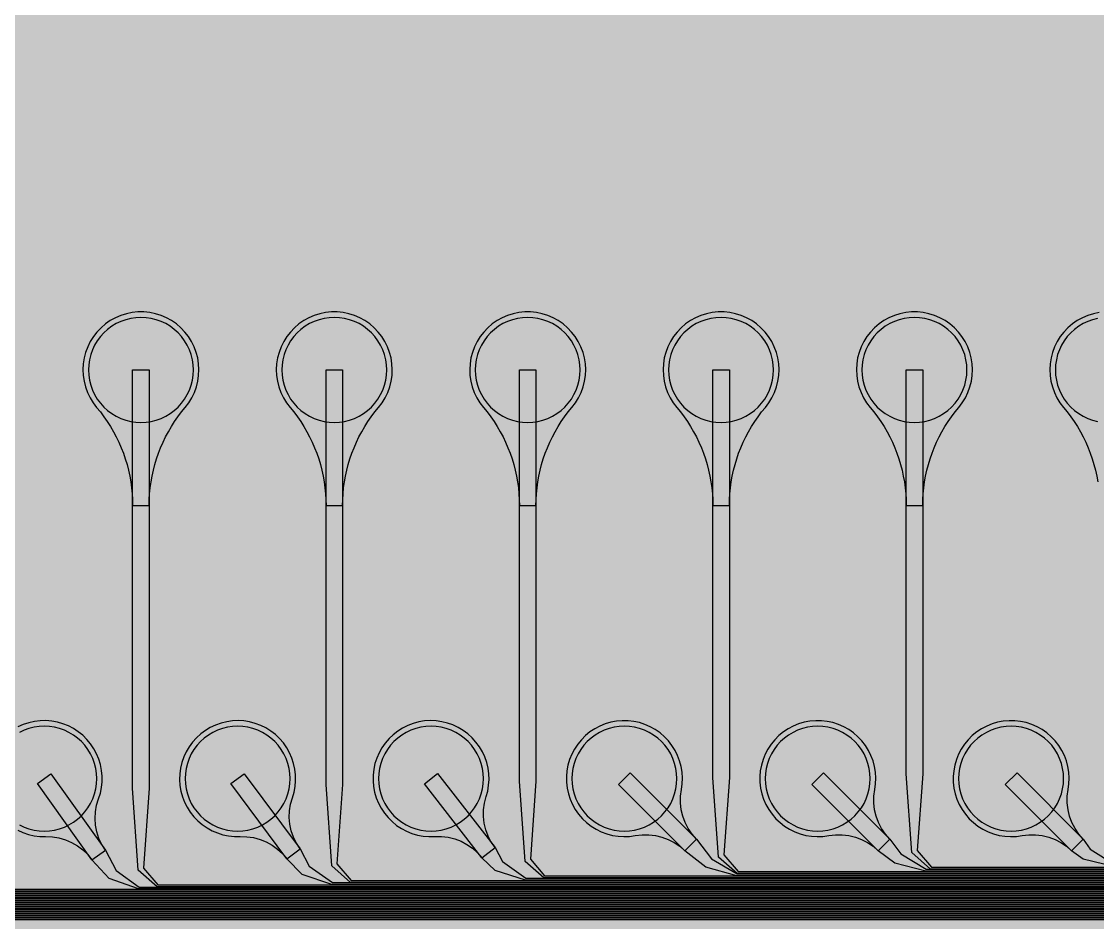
# Model space of a CAD drawing. Header units: metres. Extents: x -7231 to 10969, y -37556 to 1873.
# Drawn here: x 5965 to 7913, y -22931 to -21300 of the extents above; entities that cross this region are included whole.
import ezdxf

# ---------------------------------------------------------------- set-up
doc = ezdxf.new("R2010")
doc.units = ezdxf.units.M
for name, color, linetype in [('Metal1', 4, 'CONTINUOUS'), ('Metal2', 3, 'CONTINUOUS'), ('Polyimide', 7, 'CONTINUOUS'), ('Polyimide_Negative', 5, 'CONTINUOUS')]:
    doc.layers.add(name, color=color, linetype=linetype)

msp = doc.modelspace()

# ---------------------------------------------------------------- hatches: boundary and pattern name
at = {"layer": 'Polyimide'}
msp.add_hatch(color=7, dxfattribs=at).paths.add_polyline_path([(4065.7, -468), (4066.7, -502), (4068.5, -536), (4071.4, -570), (4075.5, -604), (4081, -638), (4088, -672), (4096.5, -706), (4106.6, -740), (4118.3, -774), (4131.6, -808), (4146.5, -842), (4162.9, -876), (4180.7, -910), (4199.8, -944), (4220.2, -978), (4241.7, -1012), (4264.2, -1046), (4287.5, -1080), (4311.5, -1114), (4336, -1148), (4360.9, -1182), (4385.9, -1216), (4410.9, -1250), (4435.7, -1284), (4460.2, -1318), (4484.2, -1352), (4507.5, -1385.9), (4530, -1419.9), (4551.5, -1453.9), (4571.9, -1487.9), (4591.1, -1521.9), (4608.9, -1555.9), (4625.3, -1589.9), (4640.1, -1623.9), (4653.4, -1657.9), (4665.1, -1691.9), (4675.2, -1725.9), (4683.7, -1759.9), (4690.7, -1793.9), (4696.2, -1827.9), (4700.3, -1861.9), (4703.2, -1895.9), (4705.1, -1929.9), (4706.1, -1963.9), (4706.4, -1997.9), (4706.5, -2031.9), (4706.5, -4793), (4710, -4838.4), (4720.2, -4882.7), (4737.1, -4925), (4760.1, -4964.2), (4788.9, -4999.5), (4822.6, -5030), (4860.5, -5055.1), (4901.8, -5074.2), (4901.8, -5074.2), (4970.7, -5105.2), (5034.7, -5145.3), (5092.8, -5193.5), (5143.8, -5249.2), (5186.9, -5311.2), (5221.2, -5378.4), (5246.2, -5449.7), (5261.4, -5523.7), (5266.5, -5599), (5261.4, -5674.3), (5246.2, -5748.3), (5221.2, -5819.6), (5186.9, -5886.8), (5143.8, -5948.8), (5092.8, -6004.5), (5034.7, -6052.7), (4970.7, -6092.8), (4901.8, -6123.8), (4860.5, -6142.9), (4822.6, -6168), (4788.9, -6198.5), (4760.1, -6233.8), (4737.1, -6273), (4720.2, -6315.3), (4710, -6359.6), (4706.5, -6405), (4706.5, -9221.5), (4710, -9266.9), (4720.2, -9311.2), (4737.1, -9353.5), (4760.1, -9392.7), (4788.9, -9428), (4822.6, -9458.5), (4860.5, -9483.6), (4901.8, -9502.7), (4970.7, -9533.7), (5034.7, -9573.8), (5092.8, -9622), (5143.8, -9677.7), (5186.9, -9739.7), (5221.2, -9806.9), (5246.2, -9878.2), (5261.4, -9952.2), (5266.5, -10027.5), (5261.4, -10102.8), (5246.2, -10176.8), (5221.2, -10248.1), (5186.9, -10315.3), (5143.8, -10377.3), (5092.8, -10433), (5034.7, -10481.2), (4970.7, -10521.3), (4901.8, -10552.3), (4860.5, -10571.4), (4822.6, -10596.5), (4788.9, -10627), (4760.1, -10662.3), (4737.1, -10701.5), (4720.2, -10743.8), (4710, -10788.1), (4706.5, -10833.5), (4706.5, -13650), (4710, -13695.4), (4720.2, -13739.7), (4737.1, -13782), (4760.1, -13821.2), (4788.9, -13856.5), (4822.6, -13887), (4860.5, -13912.1), (4901.8, -13931.2), (4970.7, -13962.2), (5034.7, -14002.2), (5092.8, -14050.5), (5143.8, -14106.2), (5186.9, -14168.2), (5221.2, -14235.4), (5246.2, -14306.7), (5261.4, -14380.7), (5266.5, -14456), (5261.4, -14531.3), (5246.2, -14605.3), (5221.2, -14676.5), (5186.9, -14743.8), (5143.8, -14805.8), (5092.8, -14861.5), (5034.7, -14909.7), (4970.7, -14949.8), (4901.8, -14980.8), (4860.5, -14999.9), (4822.6, -15025), (4788.9, -15055.5), (4760.1, -15090.8), (4737.1, -15130), (4720.2, -15172.3), (4710, -15216.6), (4706.5, -15262), (4706.5, -15456), (4720.9, -15750), (4764.1, -16041.3), (4835.7, -16326.8), (4934.9, -16604), (5060.7, -16870.2), (5212.1, -17122.7), (5387.5, -17359.2), (5585.2, -17577.3), (5803.3, -17775), (6039.8, -17950.4), (6292.3, -18101.8), (6558.4, -18227.6), (6835.6, -18326.8), (7121.2, -18398.3), (7412.4, -18441.5), (7706.5, -18456), (9969, -18456), (10047.4, -18459.8), (10125.1, -18471.4), (10201.2, -18490.4), (10275.2, -18516.9), (10346.1, -18550.5), (10413.5, -18590.8), (10476.5, -18637.6), (10534.7, -18690.3), (10587.4, -18748.5), (10634.2, -18811.5), (10674.5, -18878.9), (10708.1, -18949.8), (10734.6, -19023.8), (10753.6, -19099.9), (10765.2, -19177.6), (10769, -19256), (10769, -20895.8), (10730.2, -20951.4), (10694.6, -21009.1), (10662.2, -21068.6), (10633.2, -21129.9), (10607.6, -21192.7), (10585.5, -21256.7), (10566.9, -21322), (10552, -21388.1), (10540.8, -21455), (10533.4, -21522.3), (10529.6, -21590), (10529.6, -21657.8), (10533.4, -21725.5), (10540.8, -21792.9), (10552, -21859.7), (10566.9, -21925.9), (10585.5, -21991.1), (10607.6, -22055.2), (10633.2, -22117.9), (10662.2, -22179.2), (10694.6, -22238.7), (10730.2, -22296.4), (10769, -22352), (10769, -32454.2), (10728.7, -32510.5), (10691.7, -32568.9), (10658, -32629.3), (10627.8, -32691.6), (10601.2, -32755.4), (10578.2, -32820.7), (10558.9, -32887.1), (10543.4, -32954.5), (10531.8, -33022.7), (10524, -33091.4), (10520.1, -33160.5), (10520.1, -33229.7), (10524, -33298.8), (10531.8, -33367.5), (10543.4, -33435.7), (10558.9, -33503.1), (10578.2, -33569.5), (10601.2, -33634.8), (10627.8, -33698.6), (10658, -33760.8), (10691.7, -33821.3), (10728.7, -33879.7), (10769, -33936), (10769, -36556), (10765.2, -36634.4), (10753.6, -36712.1), (10734.6, -36788.2), (10708.1, -36862.1), (10674.5, -36933.1), (10634.2, -37000.5), (10587.4, -37063.5), (10534.7, -37121.7), (10476.5, -37174.4), (10413.5, -37221.2), (10346.1, -37261.5), (10275.2, -37295.1), (10201.2, -37321.6), (10125.1, -37340.6), (10047.4, -37352.1), (9969, -37356), (-6231, -37356), (-6309.4, -37352.1), (-6387.1, -37340.6), (-6463.2, -37321.6), (-6537.2, -37295.1), (-6608.1, -37261.5), (-6675.5, -37221.2), (-6738.5, -37174.4), (-6796.7, -37121.7), (-6849.4, -37063.5), (-6896.2, -37000.5), (-6936.5, -36933.1), (-6970.1, -36862.1), (-6996.6, -36788.2), (-7015.6, -36712.1), (-7027.2, -36634.4), (-7031, -36556), (-7031, -33936), (-6990.7, -33879.8), (-6953.7, -33821.3), (-6920, -33760.9), (-6889.8, -33698.6), (-6863.2, -33634.8), (-6840.2, -33569.5), (-6820.9, -33503.1), (-6805.4, -33435.7), (-6793.7, -33367.5), (-6785.9, -33298.8), (-6782, -33229.7), (-6782, -33160.5), (-6785.9, -33091.4), (-6793.7, -33022.7), (-6805.4, -32954.5), (-6820.9, -32887.1), (-6840.2, -32820.6), (-6863.2, -32755.4), (-6889.8, -32691.5), (-6920, -32629.3), (-6953.7, -32568.9), (-6990.7, -32510.4), (-7031, -32454.2), (-7031, -22364.8), (-6990.7, -22308.6), (-6953.7, -22250.1), (-6920, -22189.7), (-6889.8, -22127.5), (-6863.2, -22063.6), (-6840.2, -21998.4), (-6820.9, -21931.9), (-6805.4, -21864.5), (-6793.7, -21796.3), (-6785.9, -21727.6), (-6782, -21658.5), (-6782, -21589.3), (-6785.9, -21520.3), (-6793.7, -21451.5), (-6805.4, -21383.3), (-6820.9, -21315.9), (-6840.2, -21249.5), (-6863.2, -21184.2), (-6889.8, -21120.4), (-6920, -21058.1), (-6953.7, -20997.7), (-6990.7, -20939.3), (-7031, -20883), (-7031, -19256), (-7027.2, -19177.6), (-7015.6, -19099.9), (-6996.6, -19023.8), (-6970.1, -18949.8), (-6936.5, -18878.9), (-6896.2, -18811.5), (-6849.4, -18748.5), (-6796.7, -18690.3), (-6738.5, -18637.6), (-6675.5, -18590.8), (-6608.1, -18550.5), (-6537.2, -18516.9), (-6463.2, -18490.4), (-6387.1, -18471.4), (-6309.4, -18459.8), (-6231, -18456), (-3968.5, -18456), (-3674.4, -18441.5), (-3383.2, -18398.3), (-3097.6, -18326.8), (-2820.4, -18227.6), (-2554.3, -18101.8), (-2301.8, -17950.4), (-2065.3, -17775), (-1847.2, -17577.3), (-1649.5, -17359.2), (-1474.1, -17122.7), (-1322.7, -16870.2), (-1196.9, -16604), (-1097.7, -16326.8), (-1026.1, -16041.3), (-982.9, -15750), (-968.5, -15456), (-968.5, -15262), (-972, -15216.6), (-982.2, -15172.3), (-999.1, -15130), (-1022.1, -15090.8), (-1050.9, -15055.5), (-1084.6, -15025), (-1122.5, -14999.9), (-1163.8, -14980.8), (-1232.7, -14949.8), (-1296.7, -14909.7), (-1354.8, -14861.5), (-1405.8, -14805.8), (-1448.9, -14743.8), (-1483.2, -14676.5), (-1508.2, -14605.3), (-1523.4, -14531.3), (-1528.5, -14456), (-1523.4, -14380.7), (-1508.2, -14306.7), (-1483.2, -14235.4), (-1448.9, -14168.2), (-1405.8, -14106.2), (-1354.8, -14050.5), (-1296.7, -14002.2), (-1232.7, -13962.2), (-1163.8, -13931.2), (-1122.5, -13912.1), (-1084.6, -13887), (-1050.9, -13856.5), (-1022.1, -13821.2), (-999.1, -13782), (-982.2, -13739.7), (-972, -13695.4), (-968.5, -13650), (-968.5, -12309.6), (-972, -12264.3), (-982.2, -12219.9), (-999.1, -12177.7), (-1022.1, -12138.5), (-1050.9, -12103.2), (-1084.6, -12072.6), (-1122.5, -12047.5), (-1163.8, -12028.5), (-1232.7, -11997.4), (-1296.7, -11957.4), (-1354.8, -11909.1), (-1405.8, -11853.5), (-1448.9, -11791.5), (-1483.2, -11724.2), (-1508.2, -11653), (-1523.4, -11579), (-1528.5, -11503.7), (-1523.4, -11428.3), (-1508.2, -11354.4), (-1483.2, -11283.1), (-1448.9, -11215.9), (-1405.8, -11153.8), (-1354.8, -11098.2), (-1296.7, -11049.9), (-1232.7, -11009.9), (-1163.8, -10978.8), (-1122.5, -10959.8), (-1084.6, -10934.7), (-1050.9, -10904.1), (-1022.1, -10868.9), (-999.1, -10829.6), (-982.2, -10787.4), (-972, -10743), (-968.5, -10697.7), (-968.5, -9357.3), (-972, -9311.9), (-982.2, -9267.6), (-999.1, -9225.4), (-1022.1, -9186.1), (-1050.9, -9150.8), (-1084.6, -9120.3), (-1122.5, -9095.2), (-1163.8, -9076.2), (-1163.8, -9076.2), (-1232.7, -9045.1), (-1296.7, -9005.1), (-1354.8, -8956.8), (-1405.8, -8901.1), (-1448.9, -8839.1), (-1483.2, -8771.9), (-1508.2, -8700.6), (-1523.4, -8626.7), (-1528.5, -8551.3), (-1523.4, -8476), (-1508.2, -8402), (-1483.2, -8330.8), (-1448.9, -8263.5), (-1405.8, -8201.5), (-1354.8, -8145.9), (-1296.7, -8097.6), (-1232.7, -8057.6), (-1163.8, -8026.5), (-1163.8, -8026.5), (-1122.5, -8007.4), (-1084.6, -7982.4), (-1050.9, -7951.8), (-1022.1, -7916.5), (-999.1, -7877.3), (-982.2, -7835), (-972, -7790.7), (-968.5, -7745.4), (-968.5, -6405), (-972, -6359.6), (-982.2, -6315.3), (-999.1, -6273), (-1022.1, -6233.8), (-1050.9, -6198.5), (-1084.6, -6168), (-1122.5, -6142.9), (-1163.8, -6123.8), (-1163.8, -6123.8), (-1232.7, -6092.8), (-1296.7, -6052.7), (-1354.8, -6004.5), (-1405.8, -5948.8), (-1448.9, -5886.8), (-1483.2, -5819.6), (-1508.2, -5748.3), (-1523.4, -5674.3), (-1528.5, -5599), (-1523.4, -5523.7), (-1508.2, -5449.7), (-1483.2, -5378.4), (-1448.9, -5311.2), (-1405.8, -5249.2), (-1354.8, -5193.5), (-1296.7, -5145.3), (-1232.7, -5105.2), (-1163.8, -5074.2), (-1163.8, -5074.2), (-1122.5, -5055.1), (-1084.6, -5030), (-1050.9, -4999.5), (-1022.1, -4964.2), (-999.1, -4925), (-982.2, -4882.7), (-972, -4838.4), (-968.5, -4793), (-968.5, -2031.9), (-968.4, -1997.9), (-968.1, -1963.9), (-967.1, -1929.9), (-965.2, -1895.9), (-962.2, -1861.9), (-958, -1827.9), (-952.4, -1793.9), (-945.3, -1759.9), (-936.6, -1725.9), (-926.4, -1691.9), (-914.4, -1657.9), (-900.9, -1623.9), (-885.7, -1589.9), (-869.1, -1555.9), (-850.9, -1521.9), (-831.4, -1487.9), (-810.6, -1453.9), (-788.7, -1419.9), (-765.8, -1385.9), (-742.1, -1352), (-717.6, -1318), (-692.7, -1284), (-667.4, -1250), (-641.9, -1216), (-616.4, -1182), (-591.1, -1148), (-566.1, -1114), (-541.7, -1080), (-517.9, -1046), (-495, -1012), (-473.1, -978), (-452.4, -944), (-432.8, -910), (-414.7, -876), (-398, -842), (-382.9, -808), (-369.3, -774), (-357.4, -740), (-347.1, -706), (-338.4, -672), (-331.3, -638), (-325.7, -604), (-321.5, -570), (-318.6, -536), (-316.7, -502), (-315.7, -468), (-315.3, -434), (-315.2, -400), (-315.2, 401), (-315.2, 451), (-315.2, 1644), (-270.2, 1644), (-270, 1637.1), (-269.4, 1630.3), (-268.2, 1623.5), (-266.7, 1616.8), (-264.7, 1610.2), (-262.3, 1603.8), (-259.4, 1597.6), (-256.2, 1591.5), (-252.6, 1585.7), (-248.6, 1580.1), (-244.2, 1574.8), (-239.5, 1569.8), (-234.5, 1565.1), (-229.2, 1560.7), (-223.6, 1556.7), (-217.8, 1553.1), (-211.7, 1549.8), (-205.4, 1547), (-199, 1544.6), (-192.4, 1542.6), (-185.7, 1541), (-179, 1539.9), (-172.1, 1539.2), (-165.2, 1539), (-158.4, 1539.2), (-151.5, 1539.9), (-144.8, 1541), (-138.1, 1542.6), (-131.5, 1544.6), (-125.1, 1547), (-118.8, 1549.8), (-112.8, 1553.1), (-106.9, 1556.7), (-101.3, 1560.7), (-96, 1565.1), (-91, 1569.8), (-86.3, 1574.8), (-81.9, 1580.1), (-77.9, 1585.7), (-74.3, 1591.5), (-71.1, 1597.6), (-68.2, 1603.8), (-65.8, 1610.2), (-63.8, 1616.8), (-62.3, 1623.5), (-61.1, 1630.3), (-60.5, 1637.1), (-60.2, 1644), (1853, 1644), (1853, 1573), (3815.2, 1573), (3815.5, 1579.5), (3816.1, 1586.1), (3817.2, 1592.5), (3818.7, 1598.9), (3820.6, 1605.1), (3822.9, 1611.3), (3825.6, 1617.2), (3828.6, 1623), (3832.1, 1628.6), (3835.9, 1633.9), (3840.1, 1638.9), (3844.5, 1643.7), (3849.3, 1648.2), (3854.4, 1652.3), (3859.7, 1656.1), (3865.2, 1659.6), (3871, 1662.7), (3877, 1665.4), (3883.1, 1667.7), (3889.4, 1669.6), (3895.7, 1671.1), (3902.2, 1672.1), (3908.7, 1672.8), (3915.2, 1673), (3921.8, 1672.8), (3928.3, 1672.1), (3934.8, 1671.1), (3941.1, 1669.6), (3947.4, 1667.7), (3953.5, 1665.4), (3959.5, 1662.7), (3965.2, 1659.6), (3970.8, 1656.1), (3976.1, 1652.3), (3981.2, 1648.2), (3986, 1643.7), (3990.4, 1638.9), (3994.6, 1633.9), (3998.4, 1628.6), (4001.9, 1623), (4004.9, 1617.2), (4007.6, 1611.3), (4009.9, 1605.1), (4011.8, 1598.9), (4013.3, 1592.5), (4014.4, 1586.1), (4015, 1579.5), (4015.2, 1573), (4065.2, 1573), (4065.2, 451), (4065.2, 401), (4065.2, -400), (4065.3, -434), (4065.7, -468)])

# ---------------------------------------------------------------- linework, layer by layer
at = {"layer": 'Metal1'}
for points in [[(6196.5, -22176.6), (6196.7, -22165.8), (6197.3, -22155.1), (6198.4, -22144.4), (6199.8, -22133.8), (6201.7, -22123.2), (6204, -22112.7), (6206.7, -22102.4), (6209.8, -22092.1), (6213.3, -22081.9), (6217.2, -22071.9), (6221.5, -22062.1), (6226.1, -22052.4), (6231.2, -22042.9), (6236.6, -22033.6), (6242.3, -22024.6), (6248.4, -22015.8), (6254.9, -22007.2), (6261.6, -21998.9), (6268.1, -21990.4), (6273.6, -21981.4), (6278.2, -21971.8), (6281.9, -21961.9), (6284.5, -21951.6), (6286, -21941.1), (6286.5, -21930.5), (6285.9, -21919.9), (6284.3, -21909.4), (6281.6, -21899.2), (6277.8, -21889.3), (6273.1, -21879.8), (6267.5, -21870.8), (6261, -21862.4), (6253.7, -21854.7), (6245.6, -21847.8), (6236.9, -21841.8), (6227.6, -21836.7), (6217.9, -21832.5), (6207.7, -21829.3), (6197.4, -21827.2), (6186.8, -21826.1), (6176.2, -21826.1), (6165.6, -21827.2), (6155.3, -21829.3), (6145.1, -21832.5), (6135.4, -21836.7), (6126.1, -21841.8), (6117.4, -21847.8), (6109.3, -21854.7), (6102, -21862.4), (6095.5, -21870.8), (6089.9, -21879.8), (6085.2, -21889.3), (6081.4, -21899.2), (6078.7, -21909.4), (6077.1, -21919.9), (6076.5, -21930.5), (6077, -21941.1), (6078.5, -21951.6), (6081.1, -21961.9), (6084.8, -21971.8), (6089.4, -21981.4), (6094.9, -21990.4), (6101.4, -21998.9), (6108.1, -22007.2), (6114.6, -22015.8), (6120.7, -22024.6), (6126.4, -22033.6), (6131.8, -22042.9), (6136.9, -22052.4), (6141.5, -22062.1), (6145.8, -22071.9), (6149.7, -22081.9), (6153.2, -22092.1), (6156.3, -22102.4), (6159, -22112.7), (6161.3, -22123.2), (6163.2, -22133.8), (6164.6, -22144.4), (6165.7, -22155.1), (6166.3, -22165.8), (6166.5, -22176.6), (6196.5, -22176.6)], [(6546.5, -22176.6), (6546.7, -22165.8), (6547.3, -22155.1), (6548.4, -22144.4), (6549.8, -22133.8), (6551.7, -22123.2), (6554, -22112.7), (6556.7, -22102.4), (6559.8, -22092.1), (6563.3, -22081.9), (6567.2, -22071.9), (6571.5, -22062.1), (6576.1, -22052.4), (6581.2, -22042.9), (6586.6, -22033.6), (6592.3, -22024.6), (6598.4, -22015.8), (6604.9, -22007.2), (6611.6, -21998.9), (6618.1, -21990.4), (6623.6, -21981.4), (6628.2, -21971.8), (6631.9, -21961.9), (6634.5, -21951.6), (6636, -21941.1), (6636.5, -21930.5), (6635.9, -21919.9), (6634.3, -21909.4), (6631.6, -21899.2), (6627.8, -21889.3), (6623.1, -21879.8), (6617.5, -21870.8), (6611, -21862.4), (6603.7, -21854.7), (6595.6, -21847.8), (6586.9, -21841.8), (6577.6, -21836.7), (6567.9, -21832.5), (6557.7, -21829.3), (6547.4, -21827.2), (6536.8, -21826.1), (6526.2, -21826.1), (6515.6, -21827.2), (6505.3, -21829.3), (6495.1, -21832.5), (6485.4, -21836.7), (6476.1, -21841.8), (6467.4, -21847.8), (6459.3, -21854.7), (6452, -21862.4), (6445.5, -21870.8), (6439.9, -21879.8), (6435.2, -21889.3), (6431.4, -21899.2), (6428.7, -21909.4), (6427.1, -21919.9), (6426.5, -21930.5), (6427, -21941.1), (6428.5, -21951.6), (6431.1, -21961.9), (6434.8, -21971.8), (6439.4, -21981.4), (6444.9, -21990.4), (6451.4, -21998.9), (6458.1, -22007.2), (6464.6, -22015.8), (6470.7, -22024.6), (6476.4, -22033.6), (6481.8, -22042.9), (6486.9, -22052.4), (6491.5, -22062.1), (6495.8, -22071.9), (6499.7, -22081.9), (6503.2, -22092.1), (6506.3, -22102.4), (6509, -22112.7), (6511.3, -22123.2), (6513.2, -22133.8), (6514.6, -22144.4), (6515.7, -22155.1), (6516.3, -22165.8), (6516.5, -22176.6), (6546.5, -22176.6)], [(6896.5, -22176.6), (6896.7, -22165.8), (6897.3, -22155.1), (6898.4, -22144.4), (6899.8, -22133.8), (6901.7, -22123.2), (6904, -22112.7), (6906.7, -22102.4), (6909.8, -22092.1), (6913.3, -22081.9), (6917.2, -22071.9), (6921.5, -22062.1), (6926.1, -22052.4), (6931.2, -22042.9), (6936.6, -22033.6), (6942.3, -22024.6), (6948.4, -22015.8), (6954.9, -22007.2), (6961.6, -21998.9), (6968.1, -21990.4), (6973.6, -21981.4), (6978.2, -21971.8), (6981.9, -21961.9), (6984.5, -21951.6), (6986, -21941.1), (6986.5, -21930.5), (6985.9, -21919.9), (6984.3, -21909.4), (6981.6, -21899.2), (6977.8, -21889.3), (6973.1, -21879.8), (6967.5, -21870.8), (6961, -21862.4), (6953.7, -21854.7), (6945.6, -21847.8), (6936.9, -21841.8), (6927.6, -21836.7), (6917.9, -21832.5), (6907.7, -21829.3), (6897.4, -21827.2), (6886.8, -21826.1), (6876.2, -21826.1), (6865.6, -21827.2), (6855.3, -21829.3), (6845.1, -21832.5), (6835.4, -21836.7), (6826.1, -21841.8), (6817.4, -21847.8), (6809.3, -21854.7), (6802, -21862.4), (6795.5, -21870.8), (6789.9, -21879.8), (6785.2, -21889.3), (6781.4, -21899.2), (6778.7, -21909.4), (6777.1, -21919.9), (6776.5, -21930.5), (6777, -21941.1), (6778.5, -21951.6), (6781.1, -21961.9), (6784.8, -21971.8), (6789.4, -21981.4), (6794.9, -21990.4), (6801.4, -21998.9), (6808.1, -22007.2), (6814.6, -22015.8), (6820.7, -22024.6), (6826.4, -22033.6), (6831.8, -22042.9), (6836.9, -22052.4), (6841.5, -22062.1), (6845.8, -22071.9), (6849.7, -22081.9), (6853.2, -22092.1), (6856.3, -22102.4), (6859, -22112.7), (6861.3, -22123.2), (6863.2, -22133.8), (6864.6, -22144.4), (6865.7, -22155.1), (6866.3, -22165.8), (6866.5, -22176.6), (6896.5, -22176.6)], [(7246.5, -22176.6), (7246.7, -22165.8), (7247.3, -22155.1), (7248.4, -22144.4), (7249.8, -22133.8), (7251.7, -22123.2), (7254, -22112.7), (7256.7, -22102.4), (7259.8, -22092.1), (7263.3, -22081.9), (7267.2, -22071.9), (7271.5, -22062.1), (7276.1, -22052.4), (7281.2, -22042.9), (7286.6, -22033.6), (7292.3, -22024.6), (7298.4, -22015.8), (7304.9, -22007.2), (7311.6, -21998.9), (7318.1, -21990.4), (7323.6, -21981.4), (7328.2, -21971.8), (7331.9, -21961.9), (7334.5, -21951.6), (7336, -21941.1), (7336.5, -21930.5), (7335.9, -21919.9), (7334.3, -21909.4), (7331.6, -21899.2), (7327.8, -21889.3), (7323.1, -21879.8), (7317.5, -21870.8), (7311, -21862.4), (7303.7, -21854.7), (7295.6, -21847.8), (7286.9, -21841.8), (7277.6, -21836.7), (7267.9, -21832.5), (7257.7, -21829.3), (7247.4, -21827.2), (7236.8, -21826.1), (7226.2, -21826.1), (7215.6, -21827.2), (7205.3, -21829.3), (7195.1, -21832.5), (7185.4, -21836.7), (7176.1, -21841.8), (7167.4, -21847.8), (7159.3, -21854.7), (7152, -21862.4), (7145.5, -21870.8), (7139.9, -21879.8), (7135.2, -21889.3), (7131.4, -21899.2), (7128.7, -21909.4), (7127.1, -21919.9), (7126.5, -21930.5), (7127, -21941.1), (7128.5, -21951.6), (7131.1, -21961.9), (7134.8, -21971.8), (7139.4, -21981.4), (7144.9, -21990.4), (7151.4, -21998.9), (7158.1, -22007.2), (7164.6, -22015.8), (7170.7, -22024.6), (7176.4, -22033.6), (7181.8, -22042.9), (7186.9, -22052.4), (7191.5, -22062.1), (7195.8, -22071.9), (7199.7, -22081.9), (7203.2, -22092.1), (7206.3, -22102.4), (7209, -22112.7), (7211.3, -22123.2), (7213.2, -22133.8), (7214.6, -22144.4), (7215.7, -22155.1), (7216.3, -22165.8), (7216.5, -22176.6), (7246.5, -22176.6)], [(7596.5, -22176.6), (7596.7, -22165.8), (7597.3, -22155.1), (7598.4, -22144.4), (7599.8, -22133.8), (7601.7, -22123.2), (7604, -22112.7), (7606.7, -22102.4), (7609.8, -22092.1), (7613.3, -22081.9), (7617.2, -22071.9), (7621.5, -22062.1), (7626.1, -22052.4), (7631.2, -22042.9), (7636.6, -22033.6), (7642.3, -22024.6), (7648.4, -22015.8), (7654.9, -22007.2), (7661.6, -21998.9), (7668.1, -21990.4), (7673.6, -21981.4), (7678.2, -21971.8), (7681.9, -21961.9), (7684.5, -21951.6), (7686, -21941.1), (7686.5, -21930.5), (7685.9, -21919.9), (7684.3, -21909.4), (7681.6, -21899.2), (7677.8, -21889.3), (7673.1, -21879.8), (7667.5, -21870.8), (7661, -21862.4), (7653.7, -21854.7), (7645.6, -21847.8), (7636.9, -21841.8), (7627.6, -21836.7), (7617.9, -21832.5), (7607.7, -21829.3), (7597.4, -21827.2), (7586.8, -21826.1), (7576.2, -21826.1), (7565.6, -21827.2), (7555.3, -21829.3), (7545.1, -21832.5), (7535.4, -21836.7), (7526.1, -21841.8), (7517.4, -21847.8), (7509.3, -21854.7), (7502, -21862.4), (7495.5, -21870.8), (7489.9, -21879.8), (7485.2, -21889.3), (7481.4, -21899.2), (7478.7, -21909.4), (7477.1, -21919.9), (7476.5, -21930.5), (7477, -21941.1), (7478.5, -21951.6), (7481.1, -21961.9), (7484.8, -21971.8), (7489.4, -21981.4), (7494.9, -21990.4), (7501.4, -21998.9), (7508.1, -22007.2), (7514.6, -22015.8), (7520.7, -22024.6), (7526.4, -22033.6), (7531.8, -22042.9), (7536.9, -22052.4), (7541.5, -22062.1), (7545.8, -22071.9), (7549.7, -22081.9), (7553.2, -22092.1), (7556.3, -22102.4), (7559, -22112.7), (7561.3, -22123.2), (7563.2, -22133.8), (7564.6, -22144.4), (7565.7, -22155.1), (7566.3, -22165.8), (7566.5, -22176.6), (7596.5, -22176.6)]]:
    msp.add_lwpolyline(points, close=True, dxfattribs=at)
for points in [[(7915.6, -21827.2), (7905.3, -21829.3), (7895.1, -21832.5), (7885.4, -21836.7), (7876.1, -21841.8), (7867.4, -21847.8), (7859.3, -21854.7), (7852, -21862.4), (7845.5, -21870.8), (7839.9, -21879.8), (7835.2, -21889.3), (7831.4, -21899.2), (7828.7, -21909.4), (7827.1, -21919.9), (7826.5, -21930.5), (7827, -21941.1), (7828.5, -21951.6), (7831.1, -21961.9), (7834.8, -21971.8), (7839.4, -21981.4), (7844.9, -21990.4), (7851.4, -21998.9), (7858.1, -22007.2), (7864.6, -22015.8), (7870.7, -22024.6), (7876.4, -22033.6), (7881.8, -22042.9), (7886.9, -22052.4), (7891.5, -22062.1), (7895.8, -22071.9), (7899.7, -22081.9), (7903.2, -22092.1), (7906.3, -22102.4), (7909, -22112.7), (7911.3, -22123.2), (7913.2, -22133.8)], [(9330.8, -22922.8), (3760.8, -22922.8), (3726.9, -22892.9), (3716.5, -22732.9), (3716.5, -21931), (3746.5, -21931), (3746.5, -22732.9), (3736.1, -22889.1), (3762.2, -22919.2), (9332.2, -22919.2)], [(9338.8, -22914.7), (4110.8, -22914.7), (4076.9, -22884.9), (4066.5, -22726.5), (4066.5, -21931), (4096.5, -21931), (4096.5, -22726.5), (4086.1, -22881.1), (4112.2, -22911.2), (9340.2, -22911.2)], [(9346.8, -22906.7), (4460.8, -22906.7), (4426.9, -22876.9), (4416.5, -22720.1), (4416.5, -21931), (4446.5, -21931), (4446.5, -22720.1), (4436.1, -22873.1), (4462.2, -22903.2), (9348.2, -22903.2)], [(9354.8, -22898.8), (4810.8, -22898.8), (4776.9, -22868.9), (4766.5, -22713.7), (4766.5, -21931), (4796.5, -21931), (4796.5, -22713.7), (4786.1, -22865.1), (4812.2, -22895.2), (9356.2, -22895.2)], [(9362.8, -22890.8), (5160.8, -22890.8), (5126.9, -22860.9), (5116.5, -22707.3), (5116.5, -21931), (5146.5, -21931), (5146.5, -22707.3), (5136.1, -22857.1), (5162.2, -22887.2), (9364.2, -22887.2)], [(9370.8, -22882.7), (5510.8, -22882.7), (5476.8, -22852.9), (5466.5, -22700.9), (5466.5, -21931), (5496.5, -21931), (5496.5, -22700.9), (5486.2, -22849.1), (5512.2, -22879.2), (9372.2, -22879.2)], [(9378.8, -22874.7), (5860.8, -22874.7), (5826.8, -22844.9), (5816.5, -22694.5), (5816.5, -21931), (5846.5, -21931), (5846.5, -22694.5), (5836.2, -22841.1), (5862.2, -22871.2), (9380.2, -22871.2)], [(9386.8, -22866.8), (6210.8, -22866.8), (6176.8, -22837), (6166.5, -22688.1), (6166.5, -21931), (6196.5, -21931), (6196.5, -22688.1), (6186.2, -22833), (6212.2, -22863.2), (9388.2, -22863.2)], [(9394.8, -22858.8), (6560.8, -22858.8), (6526.8, -22829), (6516.5, -22681.7), (6516.5, -21931), (6546.5, -21931), (6546.5, -22681.7), (6536.2, -22825), (6562.2, -22855.2), (9396.2, -22855.2)], [(9402.8, -22850.7), (6910.8, -22850.7), (6876.7, -22821), (6866.5, -22675.3), (6866.5, -21931), (6896.5, -21931), (6896.5, -22675.3), (6886.3, -22817), (6912.2, -22847.2), (9404.2, -22847.2)], [(9410.8, -22842.7), (7260.8, -22842.7), (7226.7, -22813), (7216.5, -22668.9), (7216.5, -21931), (7246.5, -21931), (7246.5, -22668.9), (7236.3, -22809), (7262.2, -22839.2), (9412.2, -22839.2)], [(9418.8, -22834.8), (7610.8, -22834.8), (7576.7, -22805), (7566.5, -22662.5), (7566.5, -21931), (7596.5, -21931), (7596.5, -22662.5), (7586.3, -22801), (7612.2, -22831.2), (9420.2, -22831.2)]]:
    msp.add_lwpolyline(points, dxfattribs=at)
at = {"layer": 'Metal2'}
for points in [[(5958.5, -22764.4), (5968, -22768.7), (5977.9, -22772), (5988.1, -22774.4), (5998.5, -22775.7), (6009, -22776), (6021.2, -22776.4), (6033.2, -22778.3), (6044.9, -22781.7), (6056.1, -22786.5), (6066.7, -22792.6), (6076.4, -22799.9), (6085.2, -22808.4), (6092.8, -22817.9), (6117.3, -22800.5), (6117.3, -22800.5), (6110.8, -22790.1), (6105.6, -22779.1), (6101.9, -22767.5), (6099.5, -22755.5), (6098.7, -22743.4), (6099.3, -22731.2), (6101.4, -22719.2), (6104.9, -22707.6), (6108.1, -22697.6), (6110.2, -22687.3), (6111.3, -22676.9), (6111.4, -22666.4), (6110.4, -22656), (6108.4, -22645.7), (6105.4, -22635.7), (6101.4, -22626), (6096.4, -22616.8), (6090.5, -22608.1), (6083.9, -22600), (6076.4, -22592.6), (6068.2, -22586.1), (6059.5, -22580.3), (6050.2, -22575.5), (6040.4, -22571.6), (6030.4, -22568.7), (6020, -22566.9), (6009.6, -22566), (5999.1, -22566.3), (5988.7, -22567.5), (5978.5, -22569.8), (5968.5, -22573.1), (5959, -22577.4)], [(9326.8, -22926.7), (3727.2, -22926.7), (3678.3, -22903.5), (3625.9, -22826.6), (3543.4, -22678.3), (3569.6, -22663.7), (3652.1, -22812), (3688, -22894), (3728.2, -22923.2), (9328.2, -22923.2)], [(9334.8, -22918.7), (4077.2, -22918.7), (4027.8, -22896), (3978, -22825.6), (3893.5, -22678.5), (3919.5, -22663.5), (4004, -22810.7), (4037.8, -22886), (4078.2, -22915.2), (9336.2, -22915.2)], [(9342.8, -22910.8), (4427.2, -22910.8), (4377.3, -22888.4), (4330.2, -22824.6), (4243.6, -22678.7), (4269.4, -22663.3), (4356, -22809.3), (4387.6, -22878), (4428.2, -22907.2), (9344.2, -22907.2)], [(9350.8, -22902.8), (4777.3, -22902.8), (4726.7, -22881), (4682.5, -22823.5), (4593.7, -22678.8), (4619.3, -22663.2), (4708.1, -22807.8), (4737.3, -22869.9), (4778.2, -22899.2), (9352.2, -22899.2)], [(9358.8, -22894.7), (5127.3, -22894.7), (5076.1, -22873.5), (5034.9, -22822.2), (4943.8, -22679.1), (4969.2, -22662.9), (5060.2, -22806.1), (5087.1, -22861.8), (5128.2, -22891.2), (9360.2, -22891.2)], [(9366.8, -22886.7), (5477.3, -22886.7), (5425.5, -22866.2), (5387.4, -22820.9), (5294, -22679.3), (5319, -22662.7), (5412.5, -22804.4), (5436.9, -22853.8), (5478.2, -22883.2), (9368.2, -22883.2)], [(9374.8, -22878.8), (5827.3, -22878.8), (5774.9, -22858.8), (5740.1, -22819.5), (5644.1, -22679.5), (5668.9, -22662.5), (5764.8, -22802.5), (5786.6, -22845.7), (5828.1, -22875.2), (9376.2, -22875.2)], [(9382.8, -22870.8), (6177.3, -22870.8), (6124.2, -22851.6), (6092.8, -22817.9), (5994.3, -22679.7), (6018.7, -22662.3), (6117.3, -22800.5), (6136.4, -22837.5), (6178.1, -22867.2), (9384.2, -22867.2)], [(9390.8, -22862.7), (6527.3, -22862.7), (6473.5, -22844.5), (6445.7, -22816.2), (6344.5, -22679.9), (6368.5, -22662.1), (6469.8, -22798.3), (6486.2, -22829.4), (6528.1, -22859.2), (9392.2, -22859.2)], [(9398.8, -22854.7), (6877.3, -22854.7), (6822.7, -22837.4), (6798.7, -22814.3), (6694.6, -22680.2), (6718.4, -22661.8), (6822.4, -22795.9), (6835.9, -22821.2), (6878.1, -22851.2), (9400.2, -22851.2)], [(9406.8, -22846.8), (7260.2, -22846.8), (7204.2, -22831.4), (7165.9, -22801.6), (7045.9, -22681.6), (7067.1, -22660.4), (7187.1, -22780.4), (7214.4, -22816.2), (7260.8, -22843.2), (9408.2, -22843.2)], [(9414.8, -22838.8), (7602.2, -22838.8), (7545.7, -22824.2), (7515.9, -22801.6), (7395.9, -22681.6), (7417.1, -22660.4), (7537.1, -22780.4), (7556.9, -22807.4), (7602.8, -22835.2), (9416.2, -22835.2)], [(7944.2, -22830.7), (7887, -22817.1), (7865.9, -22801.6), (7745.9, -22681.6), (7767.1, -22660.4), (7887.1, -22780.4), (7899.5, -22798.4), (7944.8, -22827.2)]]:
    msp.add_lwpolyline(points, dxfattribs=at)
for points in [[(6469.8, -22798.3), (6463.1, -22788.1), (6457.7, -22777.1), (6453.7, -22765.6), (6451.2, -22753.7), (6450.1, -22741.6), (6450.5, -22729.4), (6452.3, -22717.4), (6455.6, -22705.6), (6458.6, -22695.6), (6460.5, -22685.3), (6461.4, -22674.8), (6461.3, -22664.4), (6460.1, -22653.9), (6457.9, -22643.7), (6454.7, -22633.7), (6450.5, -22624.1), (6445.3, -22615), (6439.3, -22606.4), (6432.4, -22598.5), (6424.8, -22591.3), (6416.6, -22584.9), (6407.7, -22579.3), (6398.3, -22574.7), (6388.5, -22571), (6378.3, -22568.3), (6368, -22566.6), (6357.5, -22566), (6347.1, -22566.4), (6336.7, -22567.9), (6326.5, -22570.4), (6316.6, -22573.9), (6307.1, -22578.3), (6298.1, -22583.7), (6289.7, -22590), (6282, -22597), (6275, -22604.8), (6268.8, -22613.3), (6263.5, -22622.3), (6259.1, -22631.8), (6255.7, -22641.7), (6253.2, -22651.9), (6251.9, -22662.3), (6251.5, -22672.8), (6252.2, -22683.2), (6254, -22693.6), (6256.7, -22703.7), (6260.5, -22713.5), (6265.2, -22722.8), (6270.8, -22731.7), (6277.3, -22739.9), (6284.5, -22747.5), (6292.5, -22754.2), (6301.1, -22760.2), (6310.3, -22765.3), (6319.9, -22769.4), (6329.9, -22772.6), (6340.2, -22774.7), (6350.6, -22775.8), (6361.1, -22775.9), (6373.3, -22776.1), (6385.3, -22777.8), (6397.1, -22780.9), (6408.4, -22785.5), (6419.1, -22791.4), (6428.9, -22798.5), (6437.8, -22806.8), (6445.7, -22816.2), (6469.8, -22798.3)], [(6822.4, -22795.9), (6815.5, -22785.8), (6809.9, -22775), (6805.7, -22763.6), (6802.9, -22751.7), (6801.5, -22739.6), (6801.6, -22727.4), (6803.3, -22715.4), (6806.3, -22703.6), (6809.1, -22693.5), (6810.8, -22683.1), (6811.5, -22672.7), (6811.1, -22662.2), (6809.7, -22651.8), (6807.3, -22641.6), (6803.9, -22631.7), (6799.5, -22622.2), (6794.1, -22613.2), (6787.9, -22604.7), (6780.9, -22596.9), (6773.2, -22589.9), (6764.8, -22583.6), (6755.8, -22578.3), (6746.3, -22573.8), (6736.4, -22570.3), (6726.2, -22567.9), (6715.8, -22566.4), (6705.4, -22566), (6694.9, -22566.6), (6684.6, -22568.3), (6674.4, -22571), (6664.6, -22574.7), (6655.2, -22579.4), (6646.4, -22584.9), (6638.1, -22591.4), (6630.5, -22598.6), (6623.6, -22606.5), (6617.6, -22615.1), (6612.5, -22624.2), (6608.3, -22633.8), (6605.1, -22643.8), (6602.9, -22654.1), (6601.7, -22664.5), (6601.6, -22674.9), (6602.5, -22685.4), (6604.4, -22695.7), (6607.4, -22705.7), (6611.4, -22715.4), (6616.3, -22724.7), (6622.1, -22733.4), (6628.7, -22741.5), (6636.1, -22748.9), (6644.2, -22755.6), (6653, -22761.3), (6662.3, -22766.2), (6672, -22770.2), (6682, -22773.1), (6692.3, -22775), (6702.8, -22775.9), (6713.2, -22775.8), (6725.4, -22775.7), (6737.5, -22777.2), (6749.4, -22780.1), (6760.8, -22784.4), (6771.5, -22790.1), (6781.5, -22797), (6790.6, -22805.1), (6798.7, -22814.3), (6822.4, -22795.9)], [(7187.1, -22780.4), (7179, -22771.3), (7172.1, -22761.2), (7166.5, -22750.4), (7162.2, -22739), (7159.4, -22727.2), (7158, -22715.1), (7158, -22702.9), (7159.6, -22690.8), (7161.1, -22680.4), (7161.5, -22670), (7160.9, -22659.5), (7159.2, -22649.2), (7156.5, -22639), (7152.8, -22629.2), (7148.2, -22619.8), (7142.6, -22610.9), (7136.2, -22602.7), (7129, -22595.1), (7121.1, -22588.2), (7112.5, -22582.2), (7103.4, -22577), (7093.8, -22572.8), (7083.8, -22569.6), (7073.6, -22567.4), (7063.1, -22566.2), (7052.7, -22566.1), (7042.2, -22567), (7031.9, -22568.9), (7021.9, -22571.9), (7012.2, -22575.8), (7002.9, -22580.7), (6994.2, -22586.5), (6986.1, -22593.1), (6978.6, -22600.6), (6972, -22608.7), (6966.2, -22617.4), (6961.3, -22626.7), (6957.4, -22636.4), (6954.4, -22646.4), (6952.5, -22656.7), (6951.6, -22667.2), (6951.7, -22677.6), (6952.9, -22688.1), (6955.1, -22698.3), (6958.3, -22708.3), (6962.5, -22717.9), (6967.7, -22727), (6973.7, -22735.6), (6980.6, -22743.5), (6988.2, -22750.7), (6996.4, -22757.1), (7005.3, -22762.7), (7014.7, -22767.3), (7024.5, -22771), (7034.7, -22773.7), (7045, -22775.4), (7055.5, -22776), (7065.9, -22775.6), (7076.3, -22774.1), (7088.4, -22772.5), (7100.6, -22772.5), (7112.7, -22773.9), (7124.5, -22776.7), (7135.9, -22781), (7146.7, -22786.6), (7156.8, -22793.5), (7165.9, -22801.6), (7187.1, -22780.4)], [(7537.1, -22780.4), (7529, -22771.3), (7522.1, -22761.2), (7516.5, -22750.4), (7512.2, -22739), (7509.4, -22727.2), (7508, -22715.1), (7508, -22702.9), (7509.6, -22690.8), (7511.1, -22680.4), (7511.5, -22670), (7510.9, -22659.5), (7509.2, -22649.2), (7506.5, -22639), (7502.8, -22629.2), (7498.2, -22619.8), (7492.6, -22610.9), (7486.2, -22602.7), (7479, -22595.1), (7471.1, -22588.2), (7462.5, -22582.2), (7453.4, -22577), (7443.8, -22572.8), (7433.8, -22569.6), (7423.6, -22567.4), (7413.1, -22566.2), (7402.7, -22566.1), (7392.2, -22567), (7381.9, -22568.9), (7371.9, -22571.9), (7362.2, -22575.8), (7352.9, -22580.7), (7344.2, -22586.5), (7336.1, -22593.1), (7328.6, -22600.6), (7322, -22608.7), (7316.2, -22617.4), (7311.3, -22626.7), (7307.4, -22636.4), (7304.4, -22646.4), (7302.5, -22656.7), (7301.6, -22667.2), (7301.7, -22677.6), (7302.9, -22688.1), (7305.1, -22698.3), (7308.3, -22708.3), (7312.5, -22717.9), (7317.7, -22727), (7323.7, -22735.6), (7330.6, -22743.5), (7338.2, -22750.7), (7346.4, -22757.1), (7355.3, -22762.7), (7364.7, -22767.3), (7374.5, -22771), (7384.7, -22773.7), (7395, -22775.4), (7405.5, -22776), (7415.9, -22775.6), (7426.3, -22774.1), (7438.4, -22772.5), (7450.6, -22772.5), (7462.7, -22773.9), (7474.5, -22776.7), (7485.9, -22781), (7496.7, -22786.6), (7506.8, -22793.5), (7515.9, -22801.6), (7537.1, -22780.4)], [(7887.1, -22780.4), (7879, -22771.3), (7872.1, -22761.2), (7866.5, -22750.4), (7862.2, -22739), (7859.4, -22727.2), (7858, -22715.1), (7858, -22702.9), (7859.6, -22690.8), (7861.1, -22680.4), (7861.5, -22670), (7860.9, -22659.5), (7859.2, -22649.2), (7856.5, -22639), (7852.8, -22629.2), (7848.2, -22619.8), (7842.6, -22610.9), (7836.2, -22602.7), (7829, -22595.1), (7821.1, -22588.2), (7812.5, -22582.2), (7803.4, -22577), (7793.8, -22572.8), (7783.8, -22569.6), (7773.6, -22567.4), (7763.1, -22566.2), (7752.7, -22566.1), (7742.2, -22567), (7731.9, -22568.9), (7721.9, -22571.9), (7712.2, -22575.8), (7702.9, -22580.7), (7694.2, -22586.5), (7686.1, -22593.1), (7678.6, -22600.6), (7672, -22608.7), (7666.2, -22617.4), (7661.3, -22626.7), (7657.4, -22636.4), (7654.4, -22646.4), (7652.5, -22656.7), (7651.6, -22667.2), (7651.7, -22677.6), (7652.9, -22688.1), (7655.1, -22698.3), (7658.3, -22708.3), (7662.5, -22717.9), (7667.7, -22727), (7673.7, -22735.6), (7680.6, -22743.5), (7688.2, -22750.7), (7696.4, -22757.1), (7705.3, -22762.7), (7714.7, -22767.3), (7724.5, -22771), (7734.7, -22773.7), (7745, -22775.4), (7755.5, -22776), (7765.9, -22775.6), (7776.3, -22774.1), (7788.4, -22772.5), (7800.6, -22772.5), (7812.7, -22773.9), (7824.5, -22776.7), (7835.9, -22781), (7846.7, -22786.6), (7856.8, -22793.5), (7865.9, -22801.6), (7887.1, -22780.4)]]:
    msp.add_lwpolyline(points, close=True, dxfattribs=at)
at = {"layer": 'Polyimide_Negative'}
for points in [[(6276.5, -21931), (6276, -21921.7), (6274.7, -21912.5), (6272.4, -21903.4), (6269.3, -21894.6), (6265.3, -21886.2), (6260.5, -21878.2), (6254.9, -21870.7), (6248.7, -21863.8), (6241.8, -21857.6), (6234.3, -21852), (6226.3, -21847.2), (6217.9, -21843.2), (6209.1, -21840.1), (6200, -21837.8), (6190.8, -21836.5), (6181.5, -21836), (6172.2, -21836.5), (6163, -21837.8), (6153.9, -21840.1), (6145.1, -21843.2), (6136.7, -21847.2), (6128.7, -21852), (6121.2, -21857.6), (6114.3, -21863.8), (6108.1, -21870.7), (6102.5, -21878.2), (6097.7, -21886.2), (6093.7, -21894.6), (6090.6, -21903.4), (6088.3, -21912.5), (6087, -21921.7), (6086.5, -21931), (6087, -21940.3), (6088.3, -21949.5), (6090.6, -21958.6), (6093.7, -21967.4), (6097.7, -21975.8), (6102.5, -21983.8), (6108.1, -21991.3), (6114.3, -21998.2), (6121.2, -22004.4), (6128.7, -22010), (6136.7, -22014.8), (6145.1, -22018.8), (6153.9, -22021.9), (6163, -22024.2), (6172.2, -22025.5), (6181.5, -22026), (6190.8, -22025.5), (6200, -22024.2), (6209.1, -22021.9), (6217.9, -22018.8), (6226.3, -22014.8), (6234.3, -22010), (6241.8, -22004.4), (6248.7, -21998.2), (6254.9, -21991.3), (6260.5, -21983.8), (6265.3, -21975.8), (6269.3, -21967.4), (6272.4, -21958.6), (6274.7, -21949.5), (6276, -21940.3), (6276.5, -21931)], [(6626.5, -21931), (6626, -21921.7), (6624.7, -21912.5), (6622.4, -21903.4), (6619.3, -21894.6), (6615.3, -21886.2), (6610.5, -21878.2), (6604.9, -21870.7), (6598.7, -21863.8), (6591.8, -21857.6), (6584.3, -21852), (6576.3, -21847.2), (6567.9, -21843.2), (6559.1, -21840.1), (6550, -21837.8), (6540.8, -21836.5), (6531.5, -21836), (6522.2, -21836.5), (6513, -21837.8), (6503.9, -21840.1), (6495.1, -21843.2), (6486.7, -21847.2), (6478.7, -21852), (6471.2, -21857.6), (6464.3, -21863.8), (6458.1, -21870.7), (6452.5, -21878.2), (6447.7, -21886.2), (6443.7, -21894.6), (6440.6, -21903.4), (6438.3, -21912.5), (6437, -21921.7), (6436.5, -21931), (6437, -21940.3), (6438.3, -21949.5), (6440.6, -21958.6), (6443.7, -21967.4), (6447.7, -21975.8), (6452.5, -21983.8), (6458.1, -21991.3), (6464.3, -21998.2), (6471.2, -22004.4), (6478.7, -22010), (6486.7, -22014.8), (6495.1, -22018.8), (6503.9, -22021.9), (6513, -22024.2), (6522.2, -22025.5), (6531.5, -22026), (6540.8, -22025.5), (6550, -22024.2), (6559.1, -22021.9), (6567.9, -22018.8), (6576.3, -22014.8), (6584.3, -22010), (6591.8, -22004.4), (6598.7, -21998.2), (6604.9, -21991.3), (6610.5, -21983.8), (6615.3, -21975.8), (6619.3, -21967.4), (6622.4, -21958.6), (6624.7, -21949.5), (6626, -21940.3), (6626.5, -21931)], [(6976.5, -21931), (6976, -21921.7), (6974.7, -21912.5), (6972.4, -21903.4), (6969.3, -21894.6), (6965.3, -21886.2), (6960.5, -21878.2), (6954.9, -21870.7), (6948.7, -21863.8), (6941.8, -21857.6), (6934.3, -21852), (6926.3, -21847.2), (6917.9, -21843.2), (6909.1, -21840.1), (6900, -21837.8), (6890.8, -21836.5), (6881.5, -21836), (6872.2, -21836.5), (6863, -21837.8), (6853.9, -21840.1), (6845.1, -21843.2), (6836.7, -21847.2), (6828.7, -21852), (6821.2, -21857.6), (6814.3, -21863.8), (6808.1, -21870.7), (6802.5, -21878.2), (6797.7, -21886.2), (6793.7, -21894.6), (6790.6, -21903.4), (6788.3, -21912.5), (6787, -21921.7), (6786.5, -21931), (6787, -21940.3), (6788.3, -21949.5), (6790.6, -21958.6), (6793.7, -21967.4), (6797.7, -21975.8), (6802.5, -21983.8), (6808.1, -21991.3), (6814.3, -21998.2), (6821.2, -22004.4), (6828.7, -22010), (6836.7, -22014.8), (6845.1, -22018.8), (6853.9, -22021.9), (6863, -22024.2), (6872.2, -22025.5), (6881.5, -22026), (6890.8, -22025.5), (6900, -22024.2), (6909.1, -22021.9), (6917.9, -22018.8), (6926.3, -22014.8), (6934.3, -22010), (6941.8, -22004.4), (6948.7, -21998.2), (6954.9, -21991.3), (6960.5, -21983.8), (6965.3, -21975.8), (6969.3, -21967.4), (6972.4, -21958.6), (6974.7, -21949.5), (6976, -21940.3), (6976.5, -21931)], [(7326.5, -21931), (7326, -21921.7), (7324.7, -21912.5), (7322.4, -21903.4), (7319.3, -21894.6), (7315.3, -21886.2), (7310.5, -21878.2), (7304.9, -21870.7), (7298.7, -21863.8), (7291.8, -21857.6), (7284.3, -21852), (7276.3, -21847.2), (7267.9, -21843.2), (7259.1, -21840.1), (7250, -21837.8), (7240.8, -21836.5), (7231.5, -21836), (7222.2, -21836.5), (7213, -21837.8), (7203.9, -21840.1), (7195.1, -21843.2), (7186.7, -21847.2), (7178.7, -21852), (7171.2, -21857.6), (7164.3, -21863.8), (7158.1, -21870.7), (7152.5, -21878.2), (7147.7, -21886.2), (7143.7, -21894.6), (7140.6, -21903.4), (7138.3, -21912.5), (7137, -21921.7), (7136.5, -21931), (7137, -21940.3), (7138.3, -21949.5), (7140.6, -21958.6), (7143.7, -21967.4), (7147.7, -21975.8), (7152.5, -21983.8), (7158.1, -21991.3), (7164.3, -21998.2), (7171.2, -22004.4), (7178.7, -22010), (7186.7, -22014.8), (7195.1, -22018.8), (7203.9, -22021.9), (7213, -22024.2), (7222.2, -22025.5), (7231.5, -22026), (7240.8, -22025.5), (7250, -22024.2), (7259.1, -22021.9), (7267.9, -22018.8), (7276.3, -22014.8), (7284.3, -22010), (7291.8, -22004.4), (7298.7, -21998.2), (7304.9, -21991.3), (7310.5, -21983.8), (7315.3, -21975.8), (7319.3, -21967.4), (7322.4, -21958.6), (7324.7, -21949.5), (7326, -21940.3), (7326.5, -21931)], [(7676.5, -21931), (7676, -21921.7), (7674.7, -21912.5), (7672.4, -21903.4), (7669.3, -21894.6), (7665.3, -21886.2), (7660.5, -21878.2), (7654.9, -21870.7), (7648.7, -21863.8), (7641.8, -21857.6), (7634.3, -21852), (7626.3, -21847.2), (7617.9, -21843.2), (7609.1, -21840.1), (7600, -21837.8), (7590.8, -21836.5), (7581.5, -21836), (7572.2, -21836.5), (7563, -21837.8), (7553.9, -21840.1), (7545.1, -21843.2), (7536.7, -21847.2), (7528.7, -21852), (7521.2, -21857.6), (7514.3, -21863.8), (7508.1, -21870.7), (7502.5, -21878.2), (7497.7, -21886.2), (7493.7, -21894.6), (7490.6, -21903.4), (7488.3, -21912.5), (7487, -21921.7), (7486.5, -21931), (7487, -21940.3), (7488.3, -21949.5), (7490.6, -21958.6), (7493.7, -21967.4), (7497.7, -21975.8), (7502.5, -21983.8), (7508.1, -21991.3), (7514.3, -21998.2), (7521.2, -22004.4), (7528.7, -22010), (7536.7, -22014.8), (7545.1, -22018.8), (7553.9, -22021.9), (7563, -22024.2), (7572.2, -22025.5), (7581.5, -22026), (7590.8, -22025.5), (7600, -22024.2), (7609.1, -22021.9), (7617.9, -22018.8), (7626.3, -22014.8), (7634.3, -22010), (7641.8, -22004.4), (7648.7, -21998.2), (7654.9, -21991.3), (7660.5, -21983.8), (7665.3, -21975.8), (7669.3, -21967.4), (7672.4, -21958.6), (7674.7, -21949.5), (7676, -21940.3), (7676.5, -21931)], [(6451.5, -22671), (6451, -22661.7), (6449.7, -22652.5), (6447.4, -22643.4), (6444.3, -22634.6), (6440.3, -22626.2), (6435.5, -22618.2), (6429.9, -22610.7), (6423.7, -22603.8), (6416.8, -22597.6), (6409.3, -22592), (6401.3, -22587.2), (6392.9, -22583.2), (6384.1, -22580.1), (6375, -22577.8), (6365.8, -22576.5), (6356.5, -22576), (6347.2, -22576.5), (6338, -22577.8), (6328.9, -22580.1), (6320.1, -22583.2), (6311.7, -22587.2), (6303.7, -22592), (6296.2, -22597.6), (6289.3, -22603.8), (6283.1, -22610.7), (6277.5, -22618.2), (6272.7, -22626.2), (6268.7, -22634.6), (6265.6, -22643.4), (6263.3, -22652.5), (6262, -22661.7), (6261.5, -22671), (6262, -22680.3), (6263.3, -22689.5), (6265.6, -22698.6), (6268.7, -22707.4), (6272.7, -22715.8), (6277.5, -22723.8), (6283.1, -22731.3), (6289.3, -22738.2), (6296.2, -22744.4), (6303.7, -22750), (6311.7, -22754.8), (6320.1, -22758.8), (6328.9, -22761.9), (6338, -22764.2), (6347.2, -22765.5), (6356.5, -22766), (6365.8, -22765.5), (6375, -22764.2), (6384.1, -22761.9), (6392.9, -22758.8), (6401.3, -22754.8), (6409.3, -22750), (6416.8, -22744.4), (6423.7, -22738.2), (6429.9, -22731.3), (6435.5, -22723.8), (6440.3, -22715.8), (6444.3, -22707.4), (6447.4, -22698.6), (6449.7, -22689.5), (6451, -22680.3), (6451.5, -22671)], [(6801.5, -22671), (6801, -22661.7), (6799.7, -22652.5), (6797.4, -22643.4), (6794.3, -22634.6), (6790.3, -22626.2), (6785.5, -22618.2), (6779.9, -22610.7), (6773.7, -22603.8), (6766.8, -22597.6), (6759.3, -22592), (6751.3, -22587.2), (6742.9, -22583.2), (6734.1, -22580.1), (6725, -22577.8), (6715.8, -22576.5), (6706.5, -22576), (6697.2, -22576.5), (6688, -22577.8), (6678.9, -22580.1), (6670.1, -22583.2), (6661.7, -22587.2), (6653.7, -22592), (6646.2, -22597.6), (6639.3, -22603.8), (6633.1, -22610.7), (6627.5, -22618.2), (6622.7, -22626.2), (6618.7, -22634.6), (6615.6, -22643.4), (6613.3, -22652.5), (6612, -22661.7), (6611.5, -22671), (6612, -22680.3), (6613.3, -22689.5), (6615.6, -22698.6), (6618.7, -22707.4), (6622.7, -22715.8), (6627.5, -22723.8), (6633.1, -22731.3), (6639.3, -22738.2), (6646.2, -22744.4), (6653.7, -22750), (6661.7, -22754.8), (6670.1, -22758.8), (6678.9, -22761.9), (6688, -22764.2), (6697.2, -22765.5), (6706.5, -22766), (6715.8, -22765.5), (6725, -22764.2), (6734.1, -22761.9), (6742.9, -22758.8), (6751.3, -22754.8), (6759.3, -22750), (6766.8, -22744.4), (6773.7, -22738.2), (6779.9, -22731.3), (6785.5, -22723.8), (6790.3, -22715.8), (6794.3, -22707.4), (6797.4, -22698.6), (6799.7, -22689.5), (6801, -22680.3), (6801.5, -22671)], [(7151.5, -22671), (7151, -22661.7), (7149.7, -22652.5), (7147.4, -22643.4), (7144.3, -22634.6), (7140.3, -22626.2), (7135.5, -22618.2), (7129.9, -22610.7), (7123.7, -22603.8), (7116.8, -22597.6), (7109.3, -22592), (7101.3, -22587.2), (7092.9, -22583.2), (7084.1, -22580.1), (7075, -22577.8), (7065.8, -22576.5), (7056.5, -22576), (7047.2, -22576.5), (7038, -22577.8), (7028.9, -22580.1), (7020.1, -22583.2), (7011.7, -22587.2), (7003.7, -22592), (6996.2, -22597.6), (6989.3, -22603.8), (6983.1, -22610.7), (6977.5, -22618.2), (6972.7, -22626.2), (6968.7, -22634.6), (6965.6, -22643.4), (6963.3, -22652.5), (6962, -22661.7), (6961.5, -22671), (6962, -22680.3), (6963.3, -22689.5), (6965.6, -22698.6), (6968.7, -22707.4), (6972.7, -22715.8), (6977.5, -22723.8), (6983.1, -22731.3), (6989.3, -22738.2), (6996.2, -22744.4), (7003.7, -22750), (7011.7, -22754.8), (7020.1, -22758.8), (7028.9, -22761.9), (7038, -22764.2), (7047.2, -22765.5), (7056.5, -22766), (7065.8, -22765.5), (7075, -22764.2), (7084.1, -22761.9), (7092.9, -22758.8), (7101.3, -22754.8), (7109.3, -22750), (7116.8, -22744.4), (7123.7, -22738.2), (7129.9, -22731.3), (7135.5, -22723.8), (7140.3, -22715.8), (7144.3, -22707.4), (7147.4, -22698.6), (7149.7, -22689.5), (7151, -22680.3), (7151.5, -22671)], [(7501.5, -22671), (7501, -22661.7), (7499.7, -22652.5), (7497.4, -22643.4), (7494.3, -22634.6), (7490.3, -22626.2), (7485.5, -22618.2), (7479.9, -22610.7), (7473.7, -22603.8), (7466.8, -22597.6), (7459.3, -22592), (7451.3, -22587.2), (7442.9, -22583.2), (7434.1, -22580.1), (7425, -22577.8), (7415.8, -22576.5), (7406.5, -22576), (7397.2, -22576.5), (7388, -22577.8), (7378.9, -22580.1), (7370.1, -22583.2), (7361.7, -22587.2), (7353.7, -22592), (7346.2, -22597.6), (7339.3, -22603.8), (7333.1, -22610.7), (7327.5, -22618.2), (7322.7, -22626.2), (7318.7, -22634.6), (7315.6, -22643.4), (7313.3, -22652.5), (7312, -22661.7), (7311.5, -22671), (7312, -22680.3), (7313.3, -22689.5), (7315.6, -22698.6), (7318.7, -22707.4), (7322.7, -22715.8), (7327.5, -22723.8), (7333.1, -22731.3), (7339.3, -22738.2), (7346.2, -22744.4), (7353.7, -22750), (7361.7, -22754.8), (7370.1, -22758.8), (7378.9, -22761.9), (7388, -22764.2), (7397.2, -22765.5), (7406.5, -22766), (7415.8, -22765.5), (7425, -22764.2), (7434.1, -22761.9), (7442.9, -22758.8), (7451.3, -22754.8), (7459.3, -22750), (7466.8, -22744.4), (7473.7, -22738.2), (7479.9, -22731.3), (7485.5, -22723.8), (7490.3, -22715.8), (7494.3, -22707.4), (7497.4, -22698.6), (7499.7, -22689.5), (7501, -22680.3), (7501.5, -22671)], [(7851.5, -22671), (7851, -22661.7), (7849.7, -22652.5), (7847.4, -22643.4), (7844.3, -22634.6), (7840.3, -22626.2), (7835.5, -22618.2), (7829.9, -22610.7), (7823.7, -22603.8), (7816.8, -22597.6), (7809.3, -22592), (7801.3, -22587.2), (7792.9, -22583.2), (7784.1, -22580.1), (7775, -22577.8), (7765.8, -22576.5), (7756.5, -22576), (7747.2, -22576.5), (7738, -22577.8), (7728.9, -22580.1), (7720.1, -22583.2), (7711.7, -22587.2), (7703.7, -22592), (7696.2, -22597.6), (7689.3, -22603.8), (7683.1, -22610.7), (7677.5, -22618.2), (7672.7, -22626.2), (7668.7, -22634.6), (7665.6, -22643.4), (7663.3, -22652.5), (7662, -22661.7), (7661.5, -22671), (7662, -22680.3), (7663.3, -22689.5), (7665.6, -22698.6), (7668.7, -22707.4), (7672.7, -22715.8), (7677.5, -22723.8), (7683.1, -22731.3), (7689.3, -22738.2), (7696.2, -22744.4), (7703.7, -22750), (7711.7, -22754.8), (7720.1, -22758.8), (7728.9, -22761.9), (7738, -22764.2), (7747.2, -22765.5), (7756.5, -22766), (7765.8, -22765.5), (7775, -22764.2), (7784.1, -22761.9), (7792.9, -22758.8), (7801.3, -22754.8), (7809.3, -22750), (7816.8, -22744.4), (7823.7, -22738.2), (7829.9, -22731.3), (7835.5, -22723.8), (7840.3, -22715.8), (7844.3, -22707.4), (7847.4, -22698.6), (7849.7, -22689.5), (7851, -22680.3), (7851.5, -22671)]]:
    msp.add_lwpolyline(points, close=True, dxfattribs=at)
for points in [[(7913, -21837.8), (7903.9, -21840.1), (7895.1, -21843.2), (7886.7, -21847.2), (7878.7, -21852), (7871.2, -21857.6), (7864.3, -21863.8), (7858.1, -21870.7), (7852.5, -21878.2), (7847.7, -21886.2), (7843.7, -21894.6), (7840.6, -21903.4), (7838.3, -21912.5), (7837, -21921.7), (7836.5, -21931), (7837, -21940.3), (7838.3, -21949.5), (7840.6, -21958.6), (7843.7, -21967.4), (7847.7, -21975.8), (7852.5, -21983.8), (7858.1, -21991.3), (7864.3, -21998.2), (7871.2, -22004.4), (7878.7, -22010), (7886.7, -22014.8), (7895.1, -22018.8), (7903.9, -22021.9), (7913, -22024.2)], [(5961.7, -22754.8), (5970.1, -22758.8), (5978.9, -22761.9), (5988, -22764.2), (5997.2, -22765.5), (6006.5, -22766), (6015.8, -22765.5), (6025, -22764.2), (6034.1, -22761.9), (6042.9, -22758.8), (6051.3, -22754.8), (6059.3, -22750), (6066.8, -22744.4), (6073.7, -22738.2), (6079.9, -22731.3), (6085.5, -22723.8), (6090.3, -22715.8), (6094.3, -22707.4), (6097.4, -22698.6), (6099.7, -22689.5), (6101, -22680.3), (6101.5, -22671), (6101.5, -22671), (6101, -22661.7), (6099.7, -22652.5), (6097.4, -22643.4), (6094.3, -22634.6), (6090.3, -22626.2), (6085.5, -22618.2), (6079.9, -22610.7), (6073.7, -22603.8), (6066.8, -22597.6), (6059.3, -22592), (6051.3, -22587.2), (6042.9, -22583.2), (6034.1, -22580.1), (6025, -22577.8), (6015.8, -22576.5), (6006.5, -22576), (5997.2, -22576.5), (5988, -22577.8), (5978.9, -22580.1), (5970.1, -22583.2), (5961.7, -22587.2)]]:
    msp.add_lwpolyline(points, dxfattribs=at)

doc.saveas('drawing.dxf')
